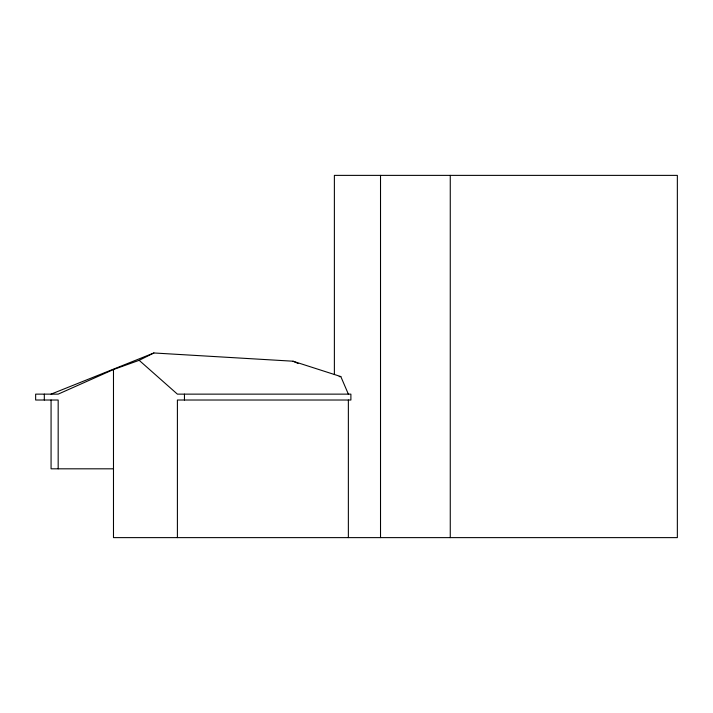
<?xml version="1.0" encoding="UTF-8"?>
<svg xmlns="http://www.w3.org/2000/svg" width="713" height="713" viewBox="0 0 713 713"><rect width="100%" height="100%" fill="white"/><g stroke="black" fill="none" stroke-linecap="round" stroke-linejoin="round"><path stroke-width="1.07" d="M58.172 468.815L58.172 400.02L35.65 400.02L35.65 394.137L58.172 394.137L113.483 369.53L139.151 360.315L153.892 352.971L292.99 361.206L340.814 376.562L348.363 394.137M51.069 394.137L153.892 352.971M339.201 376.624L340.814 376.562M113.483 468.815L51.069 468.815L51.069 400.02M292.99 361.206L298.061 363.434M139.151 360.315L177.403 394.137L350.894 394.137L350.894 400.02L177.403 400.02L177.403 537.62M450.26 175.38L450.26 537.62M380.519 175.38L380.519 537.62M348.363 400.02L348.363 537.62M334.379 374.583L334.379 175.38L677.35 175.38L677.35 537.62L113.483 537.62L113.483 369.53M184.453 394.137L184.453 400.02M44.313 394.137L44.313 400.02"/></g></svg>
